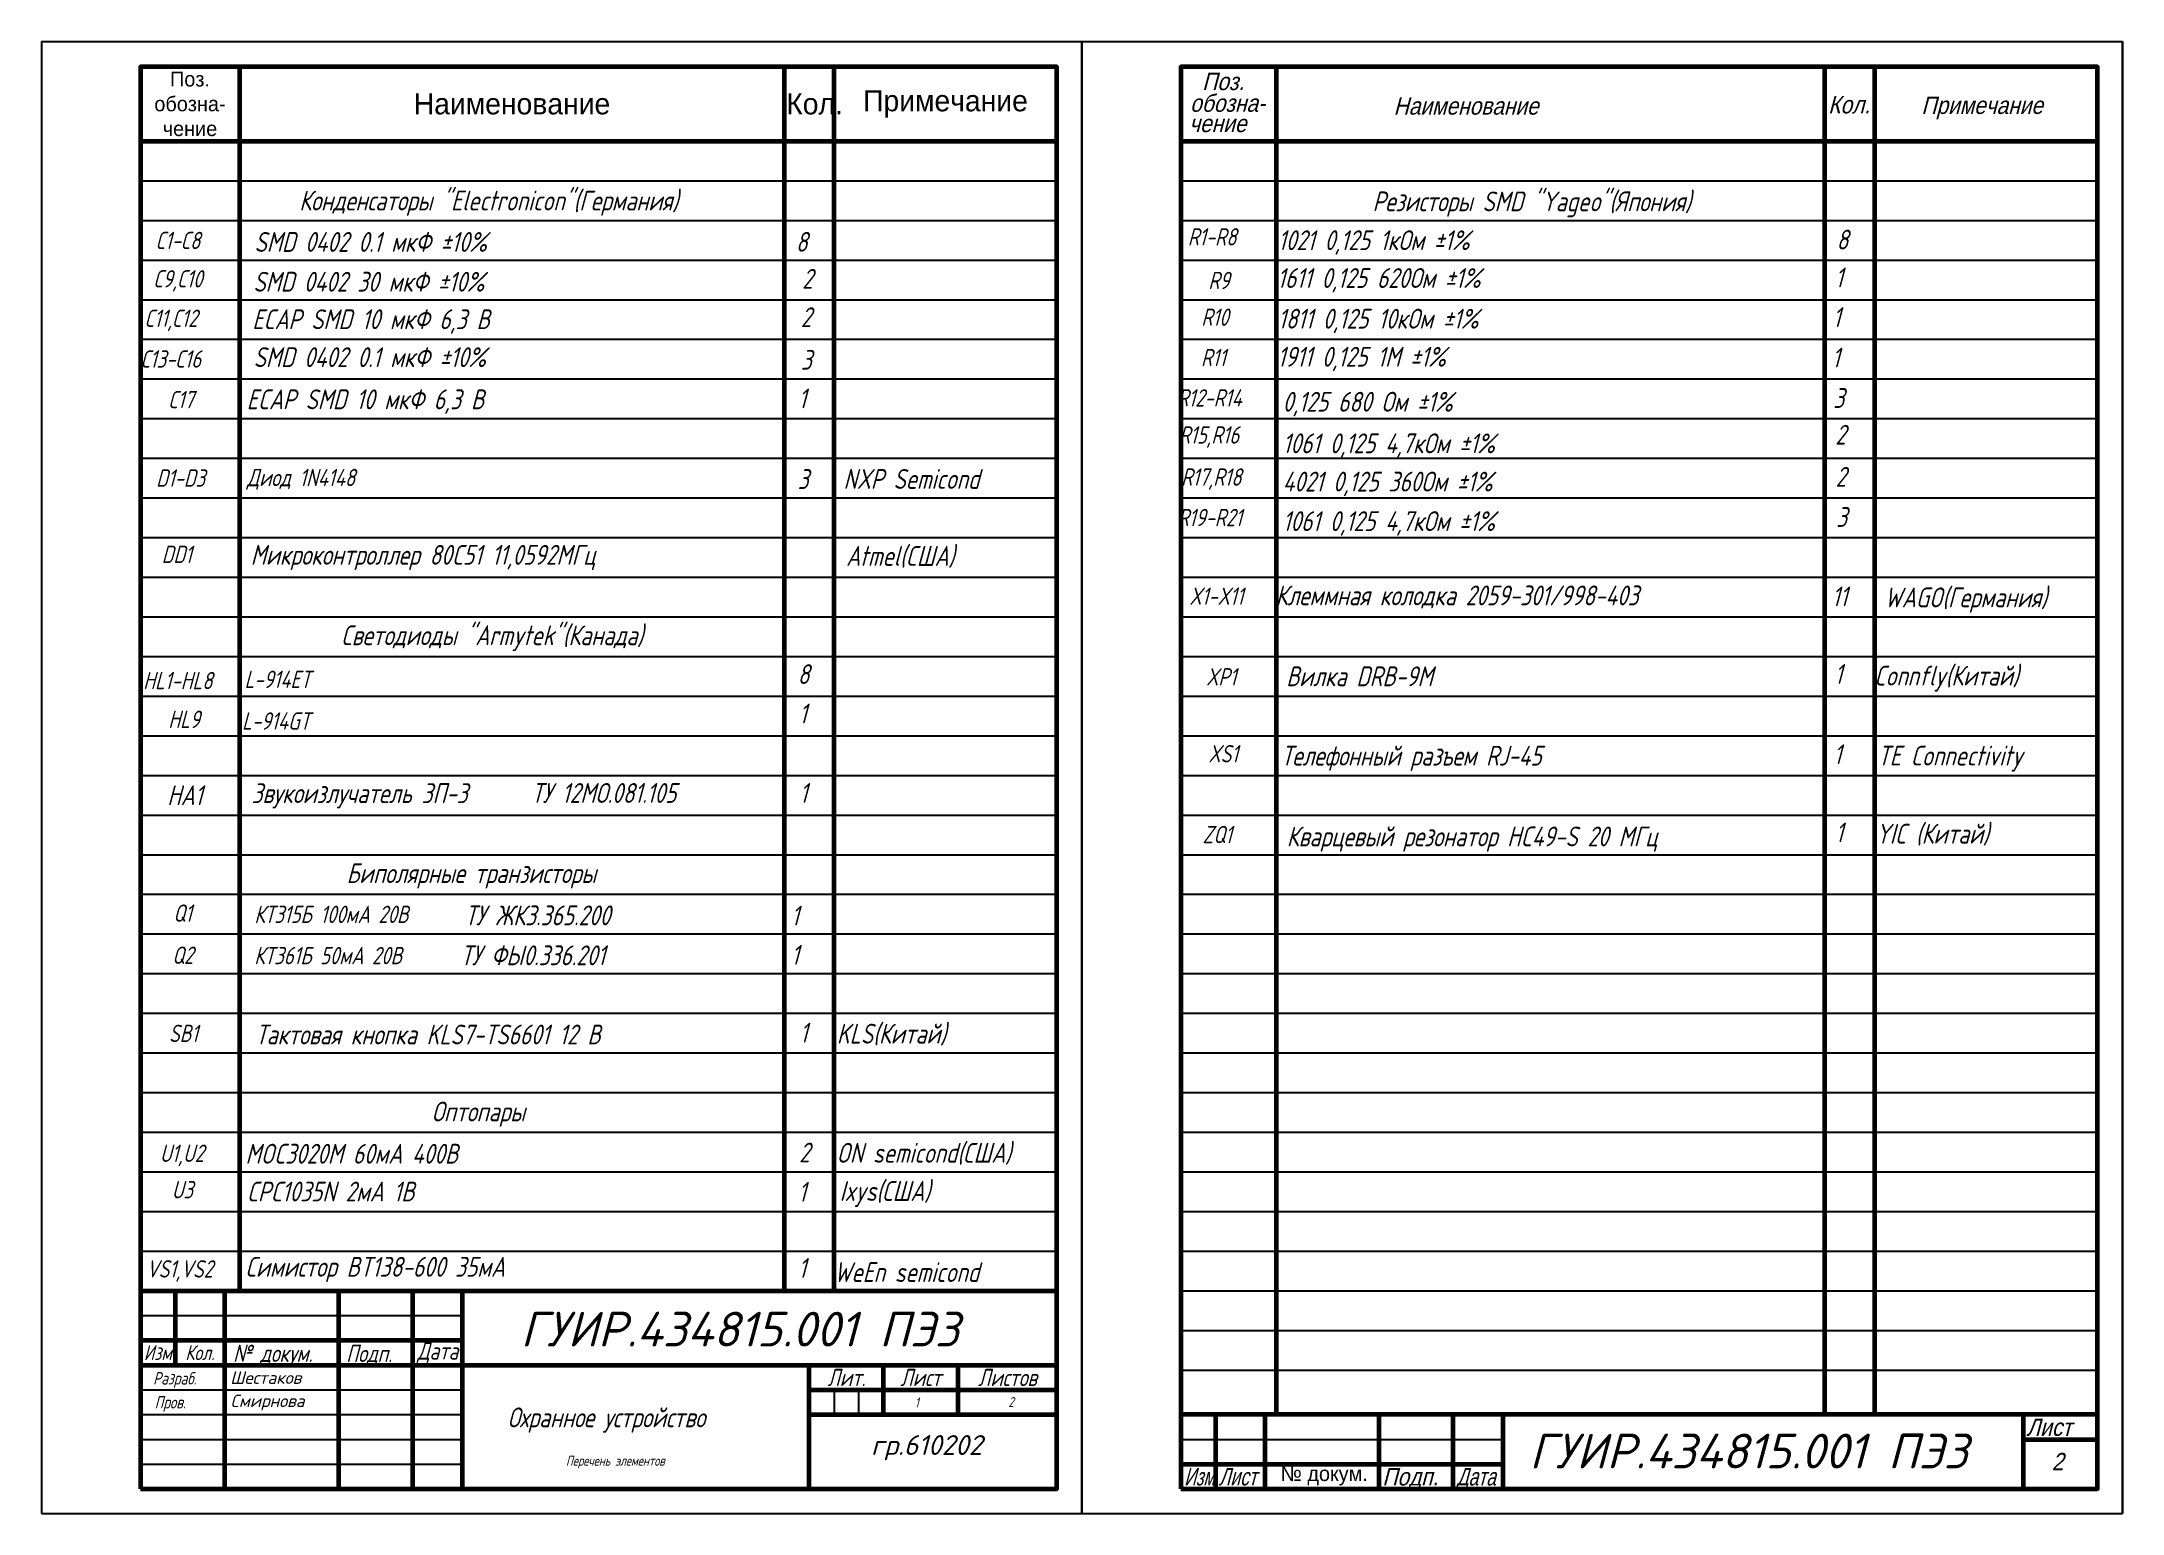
# Model space of a CAD drawing. Extents: x 169 to 3512, y -309 to 13.
# Drawn here: x 3091.9 to 3511.9, y -309.5 to -12.5 of the extents above; entities outside this region: 1.
import ezdxf

# ---------------------------------------------------------------- set-up
doc = ezdxf.new("R2010")
doc.units = 0
doc.header["$MEASUREMENT"] = 0
doc.layers.get('0').update_dxf_attribs({"linetype": 'CONTINUOUS'})
doc.layers.add('Title', color=7, linetype='CONTINUOUS')
doc.layers.add('Непечатный', color=7, linetype='CONTINUOUS', plot=False)
doc.layers.add('текст', color=7, linetype='CONTINUOUS', lineweight=30)
doc.styles.add('ESKD', font='standarteskd.shx', dxfattribs={"width": 0.8, "oblique": 15})
doc.styles.add('стиль1', font='romans.shx', dxfattribs={"width": 0.75, "oblique": 15, "height": 3.5})

msp = doc.modelspace()

# ---------------------------------------------------------------- linework, layer by layer
at = {"color": 0}
msp.add_line((3091.86, -12.45), (3511.86, -12.45), dxfattribs=at)
at = {"lineweight": 60}
for p, q in [((3131.81, -17.53), (3131.81, -264.53)), ((3241.81, -264.53), (3241.81, -17.53)), ((3251.81, -264.53), (3251.81, -17.53)), ((3341.06, -17.53), (3341.06, -289.15)), ((3451.81, -289.53), (3451.81, -17.53)), ((3461.81, -17.53), (3461.81, -289.53)), ((3111.81, -32.53), (3296.81, -32.53)), ((3321.81, -32.53), (3506.81, -32.53)), ((3321.81, -32.53), (3506.81, -32.53)), ((3111.81, -264.53), (3296.81, -264.53)), ((3118.81, -264.53), (3118.81, -279.53)), ((3128.81, -264.53), (3128.81, -304.53)), ((3151.81, -264.53), (3151.81, -304.53)), ((3166.81, -304.53), (3166.81, -264.53)), ((3176.81, -304.53), (3176.81, -264.53)), ((3111.81, -274.53), (3176.81, -274.53)), ((3111.81, -279.53), (3296.81, -279.53)), ((3246.81, -304.53), (3246.81, -279.53)), ((3261.81, -289.53), (3261.81, -279.53)), ((3276.81, -279.53), (3276.81, -289.53)), ((3246.81, -284.53), (3296.81, -284.53)), ((3246.81, -289.53), (3296.81, -289.53)), ((3506.81, -289.53), (3321.81, -289.53)), ((3328.81, -289.53), (3328.81, -304.53)), ((3338.81, -304.53), (3338.81, -289.53)), ((3361.81, -289.53), (3361.81, -304.53)), ((3376.81, -304.53), (3376.81, -289.53)), ((3386.81, -289.53), (3386.81, -304.53)), ((3491.81, -289.53), (3491.81, -304.53)), ((3491.81, -294.53), (3506.81, -294.53)), ((3321.81, -299.53), (3386.81, -299.53)), ((3321.81, -304.53), (3386.81, -304.53)), ((3386.81, -304.53), (3506.81, -304.53)), ((3456.81, -304.53), (3506.81, -304.53))]:
    msp.add_line(p, q, dxfattribs=at)
for p, q in [((3131.81, -19.39), (3131.81, -50.39)), ((3241.81, -19.39), (3241.81, -50.39)), ((3251.81, -50.39), (3251.81, -19.39)), ((3321.81, -17.53), (3321.81, -32.53)), ((3341.81, -17.53), (3411.81, -17.53)), ((3411.81, -289.53), (3474.81, -289.53)), ((3321.81, -299.53), (3386.81, -299.53)), ((3111.81, -304.53), (3111.81, -304.53)), ((3321.81, -304.53), (3386.81, -304.53)), ((3321.81, -304.53), (3506.81, -304.53))]:
    msp.add_line(p, q)
at = {"lineweight": -3}
for p, q in [((3321.81, -40.53), (3506.81, -40.53)), ((3321.81, -48.53), (3506.81, -48.53)), ((3321.81, -56.53), (3506.81, -56.53)), ((3321.81, -64.53), (3506.81, -64.53)), ((3321.81, -72.53), (3506.81, -72.53)), ((3321.81, -80.53), (3506.81, -80.53)), ((3321.81, -88.53), (3506.81, -88.53)), ((3321.81, -96.53), (3506.81, -96.53)), ((3321.81, -104.53), (3506.81, -104.53)), ((3321.81, -112.53), (3506.81, -112.53)), ((3321.81, -120.53), (3506.81, -120.53)), ((3321.81, -128.53), (3506.81, -128.53)), ((3321.81, -136.53), (3506.81, -136.53)), ((3321.81, -144.53), (3506.81, -144.53)), ((3321.81, -152.53), (3506.81, -152.53)), ((3321.81, -160.53), (3506.81, -160.53)), ((3321.81, -168.53), (3506.81, -168.53)), ((3321.81, -176.53), (3506.81, -176.53)), ((3321.81, -184.53), (3506.81, -184.53)), ((3321.81, -192.53), (3506.81, -192.53)), ((3321.81, -200.53), (3506.81, -200.53)), ((3321.81, -208.53), (3506.81, -208.53)), ((3321.81, -216.53), (3506.81, -216.53)), ((3321.81, -224.53), (3506.81, -224.53)), ((3321.81, -232.53), (3506.81, -232.53)), ((3321.81, -240.53), (3506.81, -240.53)), ((3321.81, -248.53), (3506.81, -248.53)), ((3321.81, -256.53), (3506.81, -256.53)), ((3321.81, -264.53), (3506.81, -264.53)), ((3321.81, -272.53), (3506.81, -272.53)), ((3321.81, -280.53), (3506.81, -280.53)), ((3321.81, -294.53), (3386.81, -294.53))]:
    msp.add_line(p, q, dxfattribs=at)
at = {"lineweight": 60}
for points in [[(3111.81, -304.53), (3296.81, -304.53), (3296.81, -17.53), (3111.81, -17.53)], [(3321.81, -304.53), (3506.81, -304.53), (3506.81, -17.53), (3321.81, -17.53)]]:
    msp.add_lwpolyline(points, close=True, dxfattribs=at)
at = {"layer": 'Title'}
for p, q in [((3111.81, -40.53), (3296.81, -40.53)), ((3111.81, -48.53), (3296.81, -48.53)), ((3111.81, -56.53), (3296.81, -56.53)), ((3111.81, -64.53), (3296.81, -64.53)), ((3111.81, -72.53), (3296.81, -72.53)), ((3111.81, -80.53), (3296.81, -80.53)), ((3111.81, -88.53), (3296.81, -88.53)), ((3111.81, -96.53), (3296.81, -96.53)), ((3111.81, -104.53), (3296.81, -104.53)), ((3111.81, -112.53), (3296.81, -112.53)), ((3111.81, -120.53), (3296.81, -120.53)), ((3111.81, -128.53), (3296.81, -128.53)), ((3111.81, -136.53), (3296.81, -136.53)), ((3111.81, -144.53), (3296.81, -144.53)), ((3111.81, -152.53), (3296.81, -152.53)), ((3111.81, -160.53), (3296.81, -160.53)), ((3111.81, -168.53), (3296.81, -168.53)), ((3111.81, -168.53), (3296.81, -168.53)), ((3111.81, -176.53), (3296.81, -176.53)), ((3111.81, -184.53), (3296.81, -184.53)), ((3111.81, -192.53), (3296.81, -192.53)), ((3111.81, -200.53), (3296.81, -200.53)), ((3111.81, -208.53), (3296.81, -208.53)), ((3111.81, -216.53), (3296.81, -216.53)), ((3111.81, -224.53), (3296.81, -224.53)), ((3111.81, -232.53), (3296.81, -232.53)), ((3111.81, -240.53), (3296.81, -240.53)), ((3111.81, -248.53), (3296.81, -248.53)), ((3111.81, -256.53), (3296.81, -256.53)), ((3111.81, -269.53), (3176.81, -269.53)), ((3111.81, -284.53), (3176.81, -284.53)), ((3251.81, -284.53), (3251.81, -289.53)), ((3256.81, -289.53), (3256.81, -284.53)), ((3111.81, -289.53), (3176.81, -289.53)), ((3111.81, -294.53), (3176.81, -294.53)), ((3111.81, -299.53), (3176.81, -299.53))]:
    msp.add_line(p, q, dxfattribs=at)
at = {"layer": 'Непечатный'}
for p, q in [((3091.86, -12.45), (3091.86, -309.45)), ((3301.86, -309.45), (3301.86, -12.45)), ((3301.86, -12.45), (3301.86, -309.45)), ((3511.86, -12.45), (3511.86, -309.45)), ((3511.86, -309.45), (3511.86, -12.45)), ((3091.86, -309.45), (3301.86, -309.45)), ((3301.86, -309.45), (3511.86, -309.45))]:
    msp.add_line(p, q, dxfattribs=at)

# ---------------------------------------------------------------- texts
at = {"lineweight": -2, "width": 0.9}
msp.add_text(' гр.610202', height=4, dxfattribs=at).set_placement((167, 9))
at = {"lineweight": -3, "oblique": 15}
for s, width, p in [('Поз.', 0.9, (3326.12, -22.24)), ('обозна-', 0.9, (3323.68, -26.62)), ('Наименование', 0.9, (3364.76, -27.19)), ('Кол.', 0.9, (3452.48, -26.93)), ('Примечание', 0.9, (3471.29, -27.05)), ('чение', 0.9, (3323.47, -30.72)), ('Лист', 0.9, (3492.48, -293.82)), ('2', 0.9, (3497.62, -300.76)), ('Изм.', 0.7, (3322.48, -303.82)), ('Лист', 0.75, (3329.48, -303.82)), ('Подп.', 0.9, (3362.48, -303.82)), ('Дата', 0.75, (3377.48, -303.82))]:
    msp.add_text(s, height=3.5, dxfattribs=dict(at, width=width)).set_placement(p)
at = {"attachment_point": 1}
for s, width, insert, char_height in [('{\\fISOCPEUR|b0|i1|c204|p34;ГУИР.4\\fISOCPEUR|b0|i1|c0|p34;34815\\fISOCPEUR|b0|i1|c204|p34;.001\\fISOCPEUR|b0|i1|c0|p34; \\fISOCPEUR|b0|i1|c204|p34;ПЭ3 }', 101.2474, (3188.55, -268.77), 7), ('{\\fISOCPEUR|b0|i1|c204|p34;Шестаков}', 29.917, (3129.93, -280.82), 2.5), ('{\\fISOCPEUR|b0|i1|c204|p34;Смирнова}', 29.917, (3130, -285.5), 2.5), ('{\\fISOCPEUR|b0|i1|c204|p34;гр.610202}', 28.8782, (3259.3, -293.66), 4), ('{\\fISOCPEUR|b0|i1|c204|p34;ГУИР.43\\fISOCPEUR|b0|i1|c0|p34;4815\\fISOCPEUR|b0|i1|c204|p34;.001 ПЭ3 }', 101.2474, (3392.16, -293.37), 7)]:
    msp.add_mtext_dynamic_manual_height_columns(s, width=width, gutter_width=20, heights=[0], dxfattribs=dict(at, insert=insert, char_height=char_height))
at = {"layer": 'Title', "attachment_point": 5}
for s, insert, char_height, width in [('Поз.\\Pобозна-\\Pчение', (3121.81, -25.03), 3, 20), ('Наименование', (3186.81, -25.03), 4.2714, 110), ('Кол.', (3247.88, -25.03), 4.271, 10), ('Примечание', (3274.31, -25.03), 4.271, 45), ('№ докум.', (3350.74, -301.88), 3, 23)]:
    msp.add_mtext(s, dxfattribs=dict(at, insert=insert, char_height=char_height, width=width))
for s, insert, char_height, width, style in [('{\\fISOCPEUR|b0|i0|c204|p34;Изм}', (3115.31, -277.03), 3, 7, 'ESKD'), ('{\\fISOCPEUR|b0|i0|c204|p34;Кол.}', (3123.81, -277.03), 3, 10, 'ESKD'), ('№ докум.', (3138.52, -277.62), 3.5, 23, 'стиль1'), ('Подп.', (3157.96, -277.45), 3.5, 15, 'стиль1'), ('Дата', (3171.81, -277.03), 3.5, 10, 'стиль1'), ('Лит.', (3254.31, -282.03), 3.5, 15, 'стиль1'), ('Лист', (3269.31, -282.03), 3.5, 15, 'стиль1'), ('Листов', (3286.81, -282.03), 3.5, 20, 'стиль1')]:
    msp.add_mtext(s, dxfattribs=dict(at, insert=insert, char_height=char_height, width=width, style=style))
at = {"layer": 'текст', "style": 'стиль1', "oblique": 15, "width": 0.75}
for s, height, p in [('Конденсаторы "Electronicon"(Германия)', 4, (3143.86, -46.53)), ('Резисторы SMD "Yageo"(Япония)', 4, (3360.49, -46.7)), ('R1-R8', 3.5, (3323.22, -53.6)), ('8', 4, (3454.16, -54.4)), ('С1-С8', 3.5, (3114.91, -54.33)), ('SMD 0402 0.1 мкФ %%P10%%%', 4, (3134.84, -54.88)), ('8', 4, (3244.09, -54.85)), ('1021 0,125 1кОм %%P1%%%', 4, (3341.42, -54.53)), ('С9,С10', 3.5, (3114.45, -62.07)), ('2', 4, (3245.37, -62.31)), ('1611 0,125 620Ом %%P1%%%', 4, (3341.26, -62.16)), ('1', 4, (3453.88, -62.05)), ('SMD 0402 30 мкФ %%P10%%%', 4, (3134.6, -62.91)), ('R9', 3.5, (3327.36, -62.4)), ('C11,С12', 3.5, (3112.59, -70.03)), ('ECAP SMD 10 мкФ 6,3 В', 4, (3134.39, -70.48)), ('2', 4, (3245.1, -70.06)), ('R10', 3.5, (3325.94, -69.81)), ('1811 0,125 10кОм %%P1%%%', 4, (3341.42, -70.37)), ('1', 4, (3453.4, -70.06)), ('С13-С16', 3.5, (3111.86, -78.25)), ('SMD 0402 0.1 мкФ %%P10%%%', 4, (3134.65, -78.13)), ('3', 4, (3245.1, -78.67)), ('R11', 3.5, (3325.88, -77.95)), ('1911 0,125 1М %%P1%%%', 4, (3341.3, -78.05)), ('1', 4, (3453.23, -78.19)), ('С17', 3.5, (3117.46, -86.44)), ('ECAP SMD 10 мкФ 6,3 В', 4, (3133.26, -86.64)), ('1', 4, (3244.62, -86.45)), ('R12-R14', 3.5, (3321.07, -86.09)), ('0,125 680 Ом %%P1%%%', 4, (3342.36, -87.13)), ('3', 4, (3453.5, -86.38)), ('R15,R16', 3.5, (3321.41, -93.58)), ('1061 0,125 4,7кОм %%P1%%%', 4, (3342.36, -95.52)), ('2', 4, (3453.89, -93.78)), ('D1-D3', 3.5, (3114.97, -102.27)), ('Диод 1N4148', 3.5, (3133.29, -102.17)), ('3', 4, (3244.46, -102.74)), ('NXP Semicond', 4, (3253.72, -102.71)), ('R17,R18', 3.5, (3321.87, -102.07)), ('4021 0,125 360Ом %%P1%%%', 4, (3342.36, -103.24)), ('2', 4, (3453.95, -102.28)), ('R19-R21', 3.5, (3321.15, -110.24)), ('1061 0,125 4,7кОм %%P1%%%', 4, (3342.36, -111.22)), ('3', 4, (3454.08, -110.39)), ('DD1', 3.5, (3116.1, -117.67)), ('Микроконтроллер 80C51 11,0592МГц', 4, (3134.05, -118.02)), ('Atmel(CША)', 4, (3254.25, -118.24)), ('X1-X11', 3.5, (3323.52, -126.11)), ('Клеммная колодка 2059-301/998-403', 4, (3340.94, -126.21)), ('11', 4, (3453.22, -126.41)), ('WAGO(Германия)', 4, (3463.85, -126.61)), ('Светодиоды "Armytek"(Канада)', 4, (3152.35, -134.25)), ('8', 4, (3244.47, -142.09)), ('Вилка DRB-9M', 4, (3343.08, -142.53)), ('1', 4, (3453.75, -142.06)), ('Connfly(Китай)', 4, (3461.77, -142.4)), ('HL1-HL8', 3.5, (3112.37, -143.14)), ('L-914ET', 3.5, (3132.81, -142.89)), ('XP1', 3.5, (3326.91, -142.39)), ('1', 4, (3244.73, -150.06)), ('HL9', 3.5, (3117.44, -150.96)), ('L-914GT', 3.5, (3132.32, -151.3)), ('XS1', 3.5, (3327.36, -157.91)), ('Телефонный разъем RJ-45', 4, (3342.09, -158.55)), ('1', 4, (3453.57, -158.25)), ('TE Connectivity', 4, (3462.43, -158.54)), ('HA1', 4, (3117.24, -166.53)), ('Звукоизлучатель ЗП-3', 4, (3134.24, -166.12)), ('ТУ 12МО.081.105', 4, (3190.76, -166.08)), ('1', 4, (3244.85, -166.07)), ('ZQ1', 3.5, (3326.19, -174.21)), ('Кварцевый резонатор HC49-S 20 МГц', 4, (3343.19, -174.85)), ('1', 4, (3453.92, -174.04)), ('YIC (Китай)', 4, (3462.1, -174.3)), ('Биполярные транзисторы', 4, (3153.41, -182.26)), ('Q1', 3.5, (3118.43, -190.07)), ('КТ315Б 100мА 20В', 3.5, (3134.8, -190.32)), ('ТУ ЖК3.365.200', 4, (3177.31, -190.78)), ('1', 4, (3243.15, -190.82)), ('Q2', 3.5, (3118.21, -198.56)), ('КТ361Б 50мА 20В', 3.5, (3134.77, -198.64)), ('ТУ ФЫ0.336.201', 4, (3176.47, -198.84)), ('1', 4, (3243.15, -198.73)), ('SB1', 3.5, (3117.56, -214.35)), ('Тактовая кнопка KLS7-TS6601 12 В ', 4, (3135.06, -214.82)), ('1', 4, (3244.88, -214.45)), ('KLS(Китай)', 4, (3252.38, -214.65)), ('Оптопары', 4, (3170.61, -230.36)), ('U1,U2', 3.5, (3115.73, -238.54)), ('MOC3020M 60мА 400В', 4, (3133.02, -238.88)), ('2', 4, (3244.76, -238.64)), ('ON semicond(США)', 4, (3252.3, -238.7)), ('U3', 3.5, (3118.12, -245.89)), ('CPC1035N 2мА 1B', 4, (3133.27, -246.51)), ('1', 4, (3244.59, -246.56)), ('Ixys(США)', 4, (3252.95, -246.4)), ('VS1,VS2', 3.5, (3113, -261.87)), ('Симистор BT138-600 35мА', 4, (3133.02, -261.7)), ('1', 4, (3244.59, -261.93)), ('WeEn semicond', 4, (3251.83, -262.77)), ('Разраб.', 2.5, (3114.37, -283.45)), ('Пров.', 2.5, (3114.67, -288.28)), ('Охранное устройство', 4, (3185.91, -292.09)), ('1', 2, (3268.14, -288.06)), ('2', 2, (3287.02, -287.97)), ('Перечень элементов', 2, (3197.7, -299.84))]:
    msp.add_text(s, height=height, dxfattribs=at).set_placement(p)

doc.saveas('drawing.dxf')
